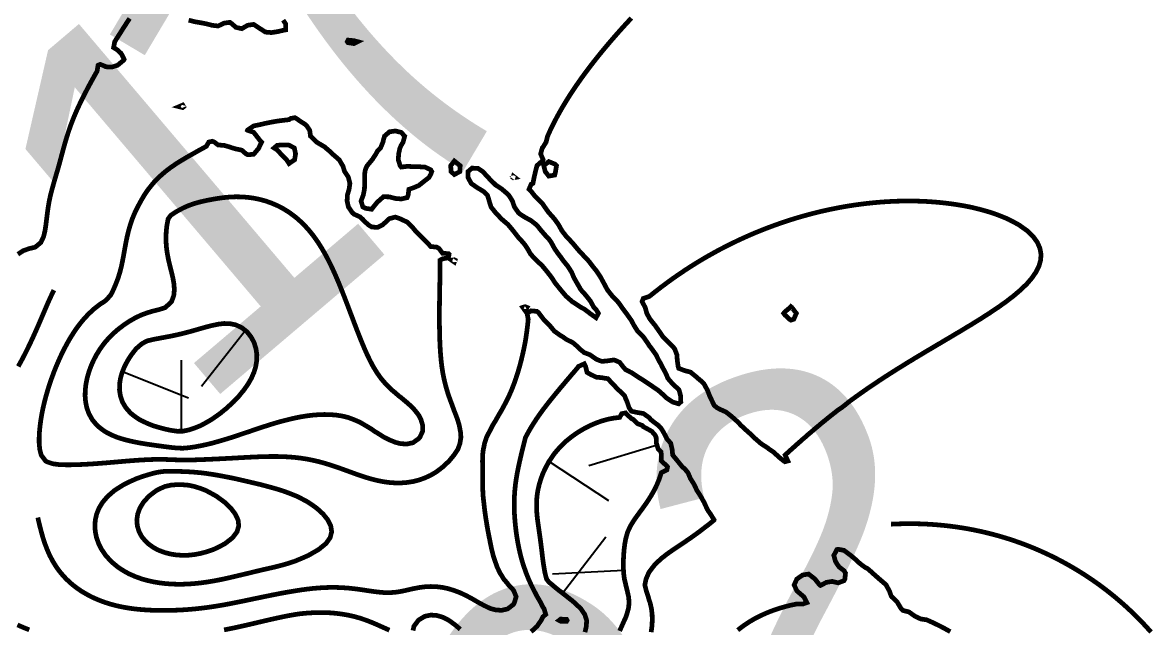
# Model space of a CAD drawing. Extents: x 570309 to 580772, y 150222 to 156182.
# Drawn here: x 576974 to 578890, y 152837 to 153860 of the extents above; entities that cross this region are included whole.
import ezdxf
from ezdxf.enums import TextEntityAlignment as Align

# ---------------------------------------------------------------- set-up
doc = ezdxf.new("R2010")
doc.units = 0
for name, color, linetype in [('Contour_Annotations', 2, 'CONTINUOUS'), ('Contour_Hachures', 3, 'CONTINUOUS'), ('Contour_Lines', 1, 'CONTINUOUS')]:
    doc.layers.add(name, color=color, linetype=linetype)
doc.styles.get("Standard").update_dxf_attribs({"font": 'txt', "width": 1.371482})

msp = doc.modelspace()

# ---------------------------------------------------------------- linework, layer by layer
at = {"layer": 'Contour_Hachures', "color": 7}
for p, q in [((577351.5, 153337.91), (577277.13, 153243.04)), ((577243.35, 153167.37), (577243.06, 153287.92)), ((577143.27, 153268.46), (577255.19, 153223.69)), ((578049.03, 153143.5), (577933.56, 153108.9)), ((577866.08, 153116.25), (577966.92, 153050.19)), ((577888.98, 152892.84), (577962.38, 152988.47)), ((577992.18, 152931.37), (577871.78, 152925.37))]:
    msp.add_line(p, q, dxfattribs=at)
at = {"layer": 'Contour_Lines', "color": 7, "const_width": 8, "flags": 128}
for points in [[(577155.32, 153866.77), (577149.21, 153857.31), (577145.31, 153851.31), (577142.78, 153847.3), (577136.42, 153837.3), (577135.31, 153835.57), (577130.07, 153827.29), (577128.14, 153817.29), (577135.31, 153812.88), (577141.01, 153807.29), (577145.31, 153799.02), (577146.08, 153797.28), (577145.31, 153795.92), (577135.31, 153787.72), (577134.6, 153787.28), (577125.3, 153784.3), (577115.3, 153784.76), (577109.75, 153787.28), (577105.3, 153788.85), (577101.89, 153787.28), (577100.13, 153777.27), (577095.29, 153768.73), (577094.49, 153767.27), (577088.98, 153757.26), (577085.29, 153750.46), (577083.61, 153747.26), (577078.42, 153737.25), (577075.28, 153731.06), (577073.42, 153727.25), (577068.66, 153717.24), (577065.28, 153709.8), (577064.16, 153707.24), (577059.96, 153697.24), (577056.09, 153687.23), (577055.28, 153685), (577052.53, 153677.23), (577049.27, 153667.22), (577046.29, 153657.22), (577045.27, 153653.62), (577043.48, 153647.21), (577040.77, 153637.21), (577038.09, 153627.2), (577035.36, 153617.2), (577035.27, 153616.88), (577032.47, 153607.19), (577029.52, 153597.19), (577026.62, 153587.19), (577025.26, 153582.21), (577023.81, 153577.18), (577021.24, 153567.18), (577019.09, 153557.17), (577017.35, 153547.17), (577015.96, 153537.16), (577015.26, 153531.33), (577014.75, 153527.16), (577013.5, 153517.15), (577011.98, 153507.15), (577009.62, 153497.15), (577005.26, 153487.81), (577004.99, 153487.14), (576995.25, 153479.07), (576987.07, 153477.14), (576985.25, 153476.72), (576975.24, 153473.23), (576966.01, 153467.13)], [(578005.47, 153867.31), (577996.23, 153857.31), (577995.66, 153856.68), (577987.18, 153847.3), (577985.65, 153845.59), (577978.31, 153837.3), (577975.65, 153834.23), (577969.65, 153827.29), (577965.64, 153822.58), (577961.18, 153817.29), (577955.64, 153810.58), (577952.93, 153807.29), (577945.64, 153798.19), (577944.91, 153797.28), (577937.09, 153787.28), (577935.63, 153785.35), (577929.51, 153777.27), (577925.63, 153771.98), (577922.16, 153767.27), (577915.62, 153758.01), (577915.09, 153757.26), (577908.23, 153747.26), (577905.62, 153743.28), (577901.64, 153737.25), (577895.62, 153727.66), (577895.35, 153727.25), (577889.29, 153717.24), (577885.61, 153710.8), (577883.55, 153707.24), (577878.08, 153697.24), (577875.61, 153692.39), (577872.92, 153687.23), (577868.06, 153677.23), (577865.6, 153671.75), (577863.51, 153667.22), (577861.02, 153657.22), (577855.6, 153648.39), (577854.55, 153647.21), (577851.75, 153637.21), (577855.6, 153628.25), (577855.97, 153627.2), (577855.6, 153626.25), (577845.6, 153617.41), (577845.53, 153617.2), (577842.97, 153607.19), (577840.67, 153597.19), (577838.68, 153587.19), (577835.59, 153585.78), (577832.1, 153577.18), (577835.59, 153573.96), (577840.84, 153567.18), (577845.6, 153562.13), (577850.66, 153557.17), (577855.6, 153551.91), (577858.73, 153547.17), (577865.6, 153537.59), (577866.08, 153537.16), (577874.99, 153527.16), (577875.61, 153526.38), (577882.21, 153517.15), (577885.61, 153510.94), (577887.71, 153507.15), (577895.37, 153497.15), (577895.62, 153496.87), (577905.01, 153487.14), (577905.62, 153486.45), (577913.33, 153477.14), (577915.62, 153474.42), (577922.45, 153467.13), (577925.63, 153463.62), (577931.86, 153457.13), (577935.63, 153452.58), (577939.66, 153447.12), (577945.64, 153439.73), (577947.52, 153437.12), (577954.09, 153427.11), (577955.64, 153424.06), (577959.4, 153417.11), (577964.76, 153407.1), (577965.64, 153405.81), (577972.55, 153397.1), (577975.65, 153393.9), (577982.08, 153387.1), (577985.65, 153382.7), (577989.35, 153377.09), (577995.66, 153368.68), (577996.91, 153367.09), (578004.01, 153357.08), (578005.66, 153354.71), (578009.66, 153347.08), (578015.66, 153337.48), (578015.97, 153337.07), (578025.67, 153327.25), (578025.85, 153327.07), (578032.84, 153317.06), (578035.67, 153312.57), (578039.97, 153307.06), (578045.68, 153299.05), (578047.14, 153297.05), (578052.09, 153287.05), (578055.68, 153281.06), (578057.41, 153277.05), (578062.99, 153267.04), (578065.68, 153261.11), (578067.14, 153257.04), (578075.69, 153247.19), (578075.96, 153247.03), (578085.69, 153237.99), (578086.41, 153237.03), (578088.95, 153227.02), (578089.27, 153217.02), (578085.69, 153213.7), (578075.69, 153216.66), (578075.19, 153217.02), (578065.68, 153223.18), (578061.64, 153227.02), (578055.68, 153232.5), (578050.49, 153237.03), (578045.68, 153240.18), (578035.69, 153247.03), (578035.67, 153247.04), (578025.67, 153253.76), (578020.25, 153257.04), (578015.66, 153260.02), (578005.66, 153266.63), (578004.75, 153267.04), (577995.66, 153271.63), (577991.02, 153277.05), (577985.65, 153283.99), (577978.97, 153287.05), (577975.65, 153288.05), (577968.55, 153287.05), (577965.64, 153286.59), (577955.64, 153285.65), (577951.49, 153287.05), (577945.64, 153289.56), (577935.63, 153296.65), (577934.9, 153297.05), (577925.63, 153300.5), (577917.54, 153307.06), (577915.62, 153309.47), (577906.75, 153317.06), (577905.62, 153317.79), (577895.62, 153322.67), (577889.53, 153327.07), (577885.61, 153329.33), (577875.61, 153336.47), (577874.79, 153337.07), (577866.56, 153347.08), (577865.6, 153347.94), (577856.59, 153357.08), (577855.6, 153358.43), (577849.04, 153367.09), (577845.6, 153370.4), (577835.59, 153371.28), (577828.8, 153367.09), (577830.69, 153357.08), (577829.69, 153347.08), (577828.48, 153337.07), (577827.04, 153327.07), (577825.59, 153318.4), (577825.37, 153317.06), (577823.37, 153307.06), (577821.17, 153297.05), (577818.76, 153287.05), (577816.13, 153277.05), (577815.58, 153275.27), (577813.17, 153267.04), (577809.95, 153257.04), (577806.43, 153247.03), (577805.58, 153244.94), (577802.49, 153237.03), (577798.12, 153227.02), (577795.58, 153221.77), (577793.21, 153217.02), (577787.85, 153207.01), (577785.57, 153202.78), (577782.05, 153197.01), (577776.33, 153187.01), (577775.57, 153185.48), (577770.28, 153177), (577765.56, 153167.53), (577765.19, 153167), (577760.05, 153156.99), (577756.79, 153146.99), (577755.56, 153140.36), (577754.65, 153136.98), (577753.5, 153126.98), (577753.27, 153116.97), (577753.38, 153106.97), (577753.54, 153096.96), (577753.61, 153086.96), (577753.62, 153076.96), (577753.77, 153066.95), (577754.33, 153056.95), (577755.38, 153046.94), (577755.56, 153045.73), (577756.52, 153036.94), (577757.85, 153026.93), (577759.34, 153016.93), (577760.98, 153006.92), (577762.76, 152996.92), (577764.72, 152986.91), (577765.56, 152983.01), (577766.71, 152976.91), (577768.83, 152966.91), (577771.36, 152956.9), (577774.54, 152946.9), (577775.57, 152944.24), (577778.17, 152936.89), (577782.99, 152926.89), (577785.57, 152922.93), (577789.21, 152916.88), (577795.58, 152909.44), (577797.42, 152906.88), (577805.58, 152898.13), (577806.3, 152896.87), (577810.27, 152886.87), (577807.27, 152876.87), (577805.58, 152873.72), (577796.63, 152866.86), (577795.58, 152866.15), (577785.57, 152863.84), (577775.57, 152864.5), (577767.17, 152866.86), (577765.56, 152867.39), (577755.56, 152872.21), (577746.89, 152876.87), (577745.56, 152877.63), (577735.55, 152883.51), (577729.25, 152886.87), (577725.55, 152888.84), (577715.54, 152893.57), (577706.75, 152896.87), (577705.54, 152897.34), (577695.53, 152900.48), (577685.53, 152902.63), (577675.53, 152903.86), (577665.52, 152904.2), (577655.52, 152903.69), (577645.51, 152902.4), (577635.51, 152900.45), (577625.51, 152898.14), (577619.7, 152896.87), (577615.5, 152895.97), (577605.5, 152894.41), (577595.49, 152893.74), (577585.49, 152893.98), (577575.49, 152894.9), (577565.48, 152896.2), (577560.88, 152896.87), (577555.48, 152897.69), (577545.47, 152899.2), (577535.47, 152900.5), (577525.47, 152901.54), (577515.46, 152902.25), (577505.46, 152902.63), (577495.45, 152902.67), (577485.45, 152902.37), (577475.45, 152901.76), (577465.44, 152900.87), (577455.44, 152899.72), (577445.43, 152898.35), (577436.02, 152896.87), (577435.43, 152896.79), (577425.43, 152895.13), (577415.42, 152893.34), (577405.42, 152891.45), (577395.41, 152889.47), (577385.41, 152887.42), (577382.79, 152886.87), (577375.41, 152885.35), (577365.4, 152883.26), (577355.4, 152881.16), (577345.39, 152879.07), (577335.39, 152877.03), (577334.56, 152876.87), (577325.39, 152875.08), (577315.38, 152873.22), (577305.38, 152871.5), (577295.37, 152869.92), (577285.37, 152868.5), (577275.37, 152867.26), (577271.6, 152866.86), (577265.36, 152866.2), (577255.36, 152865.33), (577245.35, 152864.64), (577235.35, 152864.14), (577225.34, 152863.81), (577215.34, 152863.66), (577205.34, 152863.69), (577195.33, 152863.93), (577185.33, 152864.39), (577175.32, 152865.09), (577165.32, 152866.07), (577159.17, 152866.86), (577155.32, 152867.38), (577145.31, 152869.06), (577135.31, 152871.14), (577125.3, 152873.67), (577115.3, 152876.7), (577114.81, 152876.87), (577105.3, 152880.32), (577095.29, 152884.55), (577090.39, 152886.87), (577085.29, 152889.51), (577075.28, 152895.29), (577072.76, 152896.87), (577065.28, 152902.11), (577059.04, 152906.88), (577055.28, 152910.14), (577047.99, 152916.88), (577045.27, 152919.79), (577038.93, 152926.89), (577035.27, 152931.69), (577031.43, 152936.89), (577025.26, 152946.81), (577025.21, 152946.9), (577019.93, 152956.9), (577015.54, 152966.91), (577015.26, 152967.65), (577011.73, 152976.91), (577008.47, 152986.91), (577005.63, 152996.92), (577005.26, 152998.46), (577003.05, 153006.92), (577000.69, 153016.93)], [(577415.42, 153863.86), (577419.75, 153857.31), (577419.78, 153847.3), (577415.42, 153846.51), (577405.42, 153844.18), (577395.41, 153842.73), (577385.41, 153843.58), (577379.65, 153847.3), (577375.41, 153850.08), (577365.4, 153856.57), (577355.4, 153855.16), (577345.39, 153849.3), (577335.39, 153851.62), (577329, 153857.31), (577325.39, 153860.08), (577315.38, 153858.71), (577312.59, 153857.31), (577305.38, 153853.91), (577295.37, 153854.97), (577286.41, 153857.31), (577285.37, 153857.56), (577275.37, 153859.47), (577265.36, 153861.2), (577255.36, 153863.83)], [(577525.47, 153825.62), (577524.16, 153827.29), (577525.47, 153830), (577535.47, 153828.97), (577541.79, 153827.29), (577535.47, 153824.09), (577525.47, 153825.62)], [(577245.35, 153715.68), (577239.12, 153717.24), (577245.35, 153719.87), (577246.97, 153717.24), (577245.35, 153715.68)], [(577565.48, 153086.2), (577562.93, 153086.96), (577555.48, 153089.12), (577545.47, 153092.4), (577535.47, 153095.95), (577532.74, 153096.96), (577525.47, 153099.6), (577515.46, 153103.25), (577505.46, 153106.8), (577504.95, 153106.97), (577495.45, 153110.12), (577485.45, 153113.16), (577475.45, 153115.85), (577470.71, 153116.97), (577465.44, 153118.18), (577455.44, 153120.12), (577445.43, 153121.68), (577435.43, 153122.86), (577425.43, 153123.7), (577415.42, 153124.23), (577405.42, 153124.48), (577395.41, 153124.51), (577385.41, 153124.34), (577375.41, 153124.02), (577365.4, 153123.6), (577355.4, 153123.1), (577345.39, 153122.56), (577335.39, 153122.01), (577325.39, 153121.46), (577315.38, 153120.93), (577305.38, 153120.42), (577295.37, 153119.95), (577285.37, 153119.5), (577275.37, 153119.09), (577265.36, 153118.76), (577255.36, 153118.55), (577245.35, 153118.53), (577235.35, 153118.77), (577225.34, 153119.15), (577215.34, 153119.5), (577205.34, 153119.61), (577195.33, 153119.46), (577185.33, 153119.09), (577175.32, 153118.56), (577165.32, 153117.89), (577155.32, 153117.12), (577153.39, 153116.97), (577145.31, 153116.28), (577135.31, 153115.41), (577125.3, 153114.54), (577115.3, 153113.69), (577105.3, 153112.9), (577095.29, 153112.17), (577085.29, 153111.54), (577075.28, 153111.01), (577065.28, 153110.61), (577055.28, 153110.38), (577045.27, 153110.41), (577035.27, 153110.86), (577025.26, 153112.13), (577015.26, 153115.46), (577012.89, 153116.97), (577005.45, 153126.98), (577005.26, 153127.55), (577002.98, 153136.98), (577002.1, 153146.99), (577002.07, 153156.99), (577002.61, 153167), (577003.61, 153177), (577005, 153187.01), (577005.26, 153188.39), (577006.69, 153197.01), (577008.71, 153207.01), (577011.04, 153217.02), (577013.67, 153227.02), (577015.26, 153232.36), (577016.56, 153237.03), (577019.71, 153247.03), (577023.15, 153257.04), (577025.26, 153262.65), (577026.86, 153267.04), (577030.83, 153277.05), (577035.11, 153287.05), (577035.27, 153287.39), (577039.69, 153297.05), (577044.64, 153307.06), (577045.27, 153308.26), (577049.99, 153317.06), (577055.28, 153326.16), (577055.82, 153327.07), (577062.26, 153337.07), (577065.28, 153341.45), (577069.43, 153347.08), (577075.28, 153354.47), (577077.55, 153357.08), (577085.29, 153365.48), (577086.97, 153367.09), (577095.29, 153374.75), (577098.32, 153377.09), (577105.3, 153382.57), (577112.66, 153387.1), (577115.3, 153389.42), (577122.59, 153397.1), (577125.3, 153401.72), (577127.79, 153407.1), (577132.09, 153417.11), (577135.31, 153425.6), (577135.87, 153427.11), (577138.98, 153437.12), (577141.5, 153447.12), (577143.6, 153457.13), (577145.31, 153466.31), (577145.46, 153467.13), (577147.23, 153477.14), (577149.08, 153487.14), (577151.16, 153497.15), (577153.59, 153507.15), (577155.32, 153513.1), (577156.45, 153517.15), (577159.86, 153527.16), (577164.01, 153537.16), (577165.32, 153539.82), (577168.86, 153547.17), (577174.31, 153557.17), (577175.32, 153559.03), (577180.15, 153567.18), (577185.33, 153575), (577186.94, 153577.18), (577194.94, 153587.19), (577195.33, 153587.65), (577204.48, 153597.19), (577205.34, 153598.05), (577215.34, 153606.84), (577215.82, 153607.19), (577225.34, 153614.52), (577229.41, 153617.2), (577235.35, 153621.3), (577245.01, 153627.2), (577245.35, 153627.43), (577255.36, 153633.32), (577262.38, 153637.21), (577265.36, 153638.96), (577275.37, 153644.56), (577280.26, 153647.21), (577285.37, 153650.11), (577289.4, 153657.22), (577295.37, 153658.57), (577298.83, 153657.22), (577305.38, 153652.27), (577315.38, 153651.64), (577325.39, 153648.69), (577329.48, 153647.21), (577335.39, 153645.59), (577345.39, 153643.5), (577352.59, 153637.21), (577355.4, 153635.77), (577365.4, 153636.51), (577366.07, 153637.21), (577374.46, 153647.21), (577375.41, 153650.04), (577379.04, 153657.22), (577375.41, 153660.99), (577370.61, 153667.22), (577365.4, 153673.85), (577355.4, 153677.08), (577355.13, 153677.23), (577355.4, 153677.84), (577365.4, 153684.53), (577375.41, 153686.61), (577378.15, 153687.23), (577385.41, 153688.96), (577395.41, 153690.98), (577405.42, 153692.68), (577415.42, 153694.05), (577425.43, 153695.18), (577428.42, 153697.24), (577435.43, 153698.55), (577437.7, 153697.24), (577445.43, 153691.84), (577452.84, 153687.23), (577455.44, 153684.77), (577460.47, 153677.23), (577461.81, 153667.22), (577465.44, 153663.77), (577472.08, 153657.22), (577475.45, 153655.12), (577485.45, 153649.26), (577487.77, 153647.21), (577495.45, 153640.7), (577498.82, 153637.21), (577505.46, 153631.56), (577510.42, 153627.2), (577515.46, 153618.68), (577516.49, 153617.2), (577519.67, 153607.19), (577525.47, 153598.51), (577526.04, 153597.19), (577528.56, 153587.19), (577527.15, 153577.18), (577525.47, 153571.47), (577524.27, 153567.18), (577523.84, 153557.17), (577525.47, 153549.98), (577526.1, 153547.17), (577533.05, 153537.16), (577535.47, 153535.11), (577545.47, 153530.56), (577549.37, 153527.16), (577555.48, 153520.98), (577559.58, 153517.15), (577565.48, 153513.37), (577575.49, 153512.62), (577584.41, 153517.15), (577585.49, 153518.26), (577595.05, 153527.16), (577595.49, 153527.51), (577605.5, 153530.1), (577614.03, 153527.16), (577615.5, 153526.34), (577625.51, 153521.75), (577630.32, 153517.15), (577635.51, 153511.7), (577639.29, 153507.15), (577645.51, 153500.78), (577649.37, 153497.15), (577655.52, 153490.55), (577659.29, 153487.14), (577665.52, 153480.19), (577675.53, 153479.24), (577679.34, 153477.14), (577685.53, 153468.83), (577695.53, 153468.14), (577696.57, 153467.13), (577695.53, 153461.16), (577685.53, 153459.41), (577681.48, 153457.13), (577681.45, 153447.12), (577681.32, 153437.12), (577681.16, 153427.11), (577680.96, 153417.11), (577680.77, 153407.1), (577680.58, 153397.1), (577680.43, 153387.1), (577680.31, 153377.09), (577680.25, 153367.09), (577680.25, 153357.08), (577680.33, 153347.08), (577680.48, 153337.07), (577680.73, 153327.07), (577681.08, 153317.06), (577681.58, 153307.06), (577682.26, 153297.05), (577683.16, 153287.05), (577684.33, 153277.05), (577685.53, 153269.24), (577685.85, 153267.04), (577687.8, 153257.04), (577690.15, 153247.03), (577692.92, 153237.03), (577695.53, 153228.75), (577696.1, 153227.02), (577699.75, 153217.02), (577703.48, 153207.01), (577705.54, 153201.17), (577707.3, 153197.01), (577711.01, 153187.01), (577713.93, 153177), (577715.54, 153168.21), (577715.89, 153167), (577716.68, 153156.99), (577715.54, 153150.13), (577715.14, 153146.99), (577711.7, 153136.98), (577705.54, 153127.8), (577705.05, 153126.98), (577696.79, 153116.97), (577695.53, 153115.78), (577686.23, 153106.97), (577685.53, 153106.4), (577675.53, 153098.81), (577672.63, 153096.96), (577665.52, 153092.75), (577655.52, 153088.14), (577652.2, 153086.96), (577645.51, 153084.59), (577635.51, 153082.06), (577625.51, 153080.48), (577615.5, 153079.72), (577605.5, 153079.71), (577595.49, 153080.39), (577585.49, 153081.72), (577575.49, 153083.68), (577565.48, 153086.2)], [(577555.48, 153544.9), (577550.63, 153547.17), (577547.43, 153557.17), (577551.15, 153567.18), (577553.21, 153577.18), (577553.59, 153587.19), (577553.42, 153597.19), (577553.99, 153607.19), (577555.48, 153612.39), (577557.86, 153617.2), (577565.48, 153626.4), (577566.3, 153627.2), (577572.76, 153637.21), (577575.49, 153642.36), (577580.47, 153647.21), (577584.62, 153657.22), (577585.49, 153661.35), (577587.21, 153667.22), (577595.49, 153674.57), (577605.5, 153676.03), (577615.5, 153673.61), (577621.37, 153667.22), (577618.8, 153657.22), (577615.5, 153651.72), (577613.37, 153647.21), (577611.19, 153637.21), (577610.57, 153627.2), (577613.69, 153617.2), (577615.5, 153614.86), (577625.51, 153616.07), (577635.51, 153615.64), (577645.51, 153615.39), (577655.52, 153614.92), (577665.52, 153610.29), (577667.3, 153607.19), (577665.52, 153602.42), (577662.53, 153597.19), (577655.52, 153591.7), (577649.73, 153587.19), (577645.51, 153583.69), (577635.51, 153579.51), (577628.53, 153577.18), (577627.26, 153567.18), (577625.51, 153563.01), (577615.5, 153560.81), (577605.5, 153561.69), (577595.49, 153564.37), (577585.49, 153564.62), (577577.03, 153557.17), (577575.49, 153555.98), (577568.32, 153547.17), (577565.48, 153543.38), (577555.48, 153544.9)], [(577425.43, 153620.84), (577421.35, 153627.2), (577415.42, 153633.3), (577411.49, 153637.21), (577405.42, 153643.88), (577400.14, 153647.21), (577405.42, 153651.75), (577415.42, 153652.47), (577425.43, 153651.96), (577434.4, 153647.21), (577435.43, 153642.37), (577436.52, 153637.21), (577435.43, 153630.41), (577434.82, 153627.2), (577425.43, 153620.84)], [(577705.54, 153602.26), (577699.97, 153607.19), (577699.38, 153617.2), (577705.54, 153625.11), (577715.46, 153617.2), (577714.87, 153607.19), (577705.54, 153602.26)], [(577865.6, 153599.56), (577859.6, 153607.19), (577857.01, 153617.2), (577865.6, 153624.12), (577875.61, 153620.02), (577878.61, 153617.2), (577877.02, 153607.19), (577875.61, 153601.32), (577865.6, 153599.56)], [(577935.63, 153366.64), (577935.2, 153367.09), (577925.63, 153374.28), (577920.28, 153377.09), (577915.62, 153380.16), (577905.62, 153386.7), (577905.02, 153387.1), (577895.62, 153395.44), (577893.98, 153397.1), (577885.61, 153407.01), (577885.54, 153407.1), (577877.48, 153417.11), (577875.61, 153419.47), (577870.87, 153427.11), (577865.6, 153433.91), (577863.16, 153437.12), (577855.6, 153446.27), (577854.93, 153447.12), (577845.6, 153456.1), (577844.48, 153457.13), (577835.59, 153466.37), (577834.91, 153467.13), (577829.2, 153477.14), (577825.59, 153482.52), (577821.98, 153487.14), (577815.58, 153493.84), (577812.85, 153497.15), (577805.58, 153506.53), (577805.16, 153507.15), (577796.75, 153517.15), (577795.58, 153518.27), (577785.57, 153526.82), (577785.28, 153527.16), (577775.75, 153537.16), (577775.57, 153537.34), (577767.77, 153547.17), (577765.56, 153554.02), (577764.74, 153557.17), (577761.68, 153567.18), (577755.56, 153573.15), (577749.1, 153577.18), (577745.56, 153579.11), (577735.55, 153586.07), (577734.13, 153587.19), (577728.7, 153597.19), (577728.62, 153607.19), (577735.55, 153613.06), (577745.56, 153612.67), (577753.67, 153607.19), (577755.56, 153605.16), (577763.11, 153597.19), (577765.56, 153594.35), (577772.86, 153587.19), (577775.57, 153584.47), (577785.57, 153577.88), (577786.49, 153577.18), (577795.58, 153569.36), (577797.87, 153567.18), (577804.06, 153557.17), (577805.58, 153552.33), (577807.39, 153547.17), (577814.41, 153537.16), (577815.58, 153536.1), (577825.59, 153529.51), (577830.07, 153527.16), (577835.59, 153524.14), (577844.38, 153517.15), (577845.6, 153516.15), (577852.74, 153507.15), (577855.6, 153503.92), (577861.48, 153497.15), (577865.6, 153493.15), (577869.75, 153487.14), (577875.19, 153477.14), (577875.61, 153476.36), (577882.08, 153467.13), (577885.61, 153462.65), (577889.47, 153457.13), (577895.62, 153449.5), (577897.64, 153447.12), (577904.02, 153437.12), (577905.62, 153433.58), (577908.3, 153427.11), (577914.07, 153417.11), (577915.62, 153414.56), (577919.8, 153407.1), (577925.63, 153400.67), (577928.74, 153397.1), (577935.63, 153388.45), (577936.5, 153387.1), (577941.98, 153377.09), (577945.64, 153373.58), (577949.61, 153367.09), (577945.64, 153359.63), (577935.63, 153366.64)], [(577805.58, 153596.71), (577804.91, 153597.19), (577805.58, 153599.31), (577808.3, 153597.19), (577805.58, 153596.71)], [(577175.32, 153146.89), (577174.72, 153146.99), (577165.32, 153148.78), (577155.32, 153150.95), (577145.31, 153153.51), (577135.31, 153156.6), (577134.17, 153156.99), (577125.3, 153160.69), (577115.3, 153165.8), (577113.24, 153167), (577105.3, 153172.83), (577100.41, 153177), (577095.29, 153182.82), (577091.98, 153187.01), (577086.39, 153197.01), (577085.29, 153199.95), (577082.79, 153207.01), (577080.73, 153217.02), (577079.91, 153227.02), (577080.15, 153237.03), (577081.3, 153247.03), (577083.29, 153257.04), (577085.29, 153264.15), (577086.09, 153267.04), (577089.65, 153277.05), (577094.03, 153287.05), (577095.29, 153289.48), (577099.28, 153297.05), (577105.3, 153306.71), (577105.52, 153307.06), (577112.91, 153317.06), (577115.3, 153319.88), (577121.74, 153327.07), (577125.3, 153330.58), (577132.36, 153337.07), (577135.31, 153339.54), (577145.13, 153347.08), (577145.31, 153347.21), (577155.32, 153353.89), (577160.95, 153357.08), (577165.32, 153359.62), (577175.32, 153364.34), (577182.91, 153367.09), (577185.33, 153368.03), (577195.33, 153371), (577205.34, 153373.46), (577215.34, 153376.68), (577216, 153377.09), (577225.34, 153385.76), (577226.47, 153387.1), (577230.13, 153397.1), (577231.1, 153407.1), (577230.4, 153417.11), (577228.62, 153427.11), (577226.25, 153437.12), (577225.34, 153440.64), (577223.69, 153447.12), (577221.31, 153457.13), (577219.34, 153467.13), (577217.91, 153477.14), (577217.1, 153487.14), (577216.94, 153497.15), (577217.45, 153507.15), (577218.66, 153517.15), (577220.64, 153527.16), (577225.34, 153533.39), (577231.02, 153537.16), (577235.35, 153539.83), (577245.35, 153545.21), (577249.54, 153547.17), (577255.36, 153549.67), (577265.36, 153553.21), (577275.37, 153555.99), (577280.67, 153557.17), (577285.37, 153558.21), (577295.37, 153560.15), (577305.38, 153561.85), (577315.38, 153563.2), (577325.39, 153564.11), (577335.39, 153564.5), (577345.39, 153564.33), (577355.4, 153563.57), (577365.4, 153562.2), (577375.41, 153560.18), (577385.41, 153557.47), (577386.34, 153557.17), (577395.41, 153553.97), (577405.42, 153549.68), (577410.48, 153547.17), (577415.42, 153544.48), (577425.43, 153538.28), (577427.06, 153537.16), (577435.43, 153530.89), (577439.96, 153527.16), (577445.43, 153522.2), (577450.63, 153517.15), (577455.44, 153511.99), (577459.72, 153507.15), (577465.44, 153500.01), (577467.65, 153497.15), (577474.68, 153487.14), (577475.45, 153485.96), (577481, 153477.14), (577485.45, 153469.45), (577486.76, 153467.13), (577492.07, 153457.13), (577495.45, 153450.31), (577497.01, 153447.12), (577501.65, 153437.12), (577505.46, 153428.5), (577506.06, 153427.11), (577510.28, 153417.11), (577514.35, 153407.1), (577515.46, 153404.31), (577518.31, 153397.1), (577522.18, 153387.1), (577525.47, 153378.5), (577526, 153377.09), (577529.78, 153367.09), (577533.57, 153357.08), (577535.47, 153352.06), (577537.36, 153347.08), (577541.19, 153337.07), (577545.14, 153327.07), (577545.47, 153326.23), (577549.15, 153317.06), (577553.37, 153307.06), (577555.48, 153302.31), (577557.83, 153297.05), (577562.63, 153287.05), (577565.48, 153281.66), (577567.96, 153277.05), (577574.05, 153267.04), (577575.49, 153264.96), (577581.08, 153257.04), (577585.49, 153251.84), (577589.6, 153247.03), (577595.49, 153241.32), (577599.82, 153237.03), (577605.5, 153232.35), (577611.52, 153227.02), (577615.5, 153224.1), (577623.81, 153217.02), (577625.51, 153215.81), (577634.97, 153207.01), (577635.51, 153206.58), (577643.27, 153197.01), (577645.51, 153193.92), (577649, 153187.01), (577651.9, 153177), (577651.72, 153167), (577647.11, 153156.99), (577645.51, 153155.08), (577635.51, 153147.83), (577631.47, 153146.99), (577625.51, 153145.67), (577615.5, 153146.1), (577611.31, 153146.99), (577605.5, 153148.55), (577595.49, 153152.66), (577586.61, 153156.99), (577585.49, 153157.74), (577575.49, 153164.1), (577570.53, 153167), (577565.48, 153170.69), (577555.48, 153176.73), (577554.95, 153177), (577545.47, 153182.6), (577535.47, 153186.9), (577535.16, 153187.01), (577525.47, 153190.6), (577515.46, 153193.07), (577505.46, 153194.61), (577495.45, 153195.42), (577485.45, 153195.63), (577475.45, 153195.31), (577465.44, 153194.52), (577455.44, 153193.3), (577445.43, 153191.68), (577435.43, 153189.69), (577425.43, 153187.34), (577424.21, 153187.01), (577415.42, 153184.86), (577405.42, 153182.12), (577395.41, 153179.1), (577389.08, 153177), (577385.41, 153175.93), (577375.41, 153172.72), (577365.4, 153169.34), (577358.87, 153167), (577355.4, 153165.9), (577345.39, 153162.58), (577335.39, 153159.2), (577329, 153156.99), (577325.39, 153155.91), (577315.38, 153152.88), (577305.38, 153149.94), (577295.37, 153147.11), (577294.93, 153146.99), (577285.37, 153144.73), (577275.37, 153142.6), (577265.36, 153140.76), (577255.36, 153139.34), (577245.35, 153138.48), (577235.35, 153138.85), (577225.34, 153139.86), (577215.34, 153141.12), (577205.34, 153142.48), (577195.33, 153143.87), (577185.33, 153145.32), (577175.32, 153146.89)], [(578265.77, 153115.6), (578263.64, 153116.97), (578255.76, 153123.24), (578251.79, 153126.98), (578245.76, 153132.4), (578238.82, 153136.98), (578235.75, 153139.51), (578225.75, 153145.85), (578224.39, 153146.99), (578215.75, 153154.49), (578213.01, 153156.99), (578205.74, 153164), (578202.25, 153167), (578195.74, 153173.05), (578191.42, 153177), (578185.73, 153183.05), (578181.36, 153187.01), (578175.73, 153192.06), (578169.44, 153197.01), (578165.73, 153199.88), (578155.72, 153204.4), (578150.75, 153207.01), (578145.72, 153211.1), (578142.96, 153217.02), (578138.22, 153227.02), (578135.71, 153233.37), (578134.29, 153237.03), (578128.84, 153247.03), (578125.71, 153250.72), (578118.09, 153257.04), (578115.7, 153259.27), (578106.09, 153267.04), (578105.7, 153267.45), (578095.7, 153270.03), (578085.69, 153273.91), (578084.77, 153277.05), (578083.32, 153287.05), (578082.56, 153297.05), (578078.82, 153307.06), (578075.69, 153310.59), (578069.5, 153317.06), (578065.68, 153320.53), (578059.07, 153327.07), (578055.68, 153332.22), (578052.33, 153337.07), (578045.68, 153346.55), (578045.21, 153347.08), (578037.17, 153357.08), (578035.67, 153359.6), (578031.64, 153367.09), (578028.9, 153377.09), (578025.67, 153383.15), (578023.62, 153387.1), (578025.67, 153392.3), (578035.67, 153395.6), (578037.79, 153397.1), (578045.68, 153403.51), (578050.44, 153407.1), (578055.68, 153411.26), (578063.6, 153417.11), (578065.68, 153418.73), (578075.69, 153425.95), (578077.41, 153427.11), (578085.69, 153432.96), (578091.98, 153437.12), (578095.7, 153439.69), (578105.7, 153446.17), (578107.27, 153447.12), (578115.7, 153452.46), (578123.52, 153457.13), (578125.71, 153458.49), (578135.71, 153464.32), (578140.83, 153467.13), (578145.72, 153469.92), (578155.72, 153475.32), (578159.28, 153477.14), (578165.73, 153480.53), (578175.73, 153485.53), (578179.15, 153487.14), (578185.73, 153490.34), (578195.74, 153494.96), (578200.73, 153497.15), (578205.74, 153499.4), (578215.75, 153503.66), (578224.32, 153507.15), (578225.75, 153507.75), (578235.75, 153511.65), (578245.76, 153515.4), (578250.72, 153517.15), (578255.76, 153518.97), (578265.77, 153522.38), (578275.77, 153525.63), (578280.76, 153527.16), (578285.77, 153528.72), (578295.78, 153531.62), (578305.78, 153534.39), (578315.79, 153537.02), (578316.38, 153537.16), (578325.79, 153539.45), (578335.79, 153541.72), (578345.8, 153543.86), (578355.8, 153545.85), (578363.02, 153547.17), (578365.81, 153547.68), (578375.81, 153549.33), (578385.81, 153550.83), (578395.82, 153552.18), (578405.82, 153553.38), (578415.83, 153554.43), (578425.83, 153555.33), (578435.83, 153556.06), (578445.84, 153556.64), (578455.84, 153557.05), (578460.73, 153557.17), (578465.85, 153557.3), (578475.85, 153557.37), (578485.85, 153557.26), (578489.43, 153557.17), (578495.86, 153557), (578505.86, 153556.55), (578515.87, 153555.9), (578525.87, 153555.07), (578535.87, 153554.04), (578545.88, 153552.82), (578555.88, 153551.39), (578565.89, 153549.75), (578575.89, 153547.89), (578579.48, 153547.17), (578585.89, 153545.72), (578595.9, 153543.25), (578605.9, 153540.5), (578615.91, 153537.5), (578616.98, 153537.16), (578625.91, 153533.94), (578635.92, 153530.01), (578642.7, 153527.16), (578645.92, 153525.57), (578655.92, 153520.35), (578661.7, 153517.15), (578665.93, 153514.29), (578675.88, 153507.15), (578675.93, 153507.1), (578685.94, 153497.53), (578686.32, 153497.15), (578693.45, 153487.14), (578695.94, 153481.47), (578697.81, 153477.14), (578699.62, 153467.13), (578699.01, 153457.13), (578696.13, 153447.12), (578695.94, 153446.74), (578691.24, 153437.12), (578685.94, 153429.49), (578684.37, 153427.11), (578675.93, 153417.31), (578675.76, 153417.11), (578665.93, 153407.54), (578665.51, 153407.1), (578655.92, 153398.98), (578653.83, 153397.1), (578645.92, 153391.1), (578640.91, 153387.1), (578635.92, 153383.66), (578626.84, 153377.09), (578625.91, 153376.5), (578615.91, 153369.87), (578611.92, 153367.09), (578605.9, 153363.37), (578596.22, 153357.08), (578595.9, 153356.89), (578585.89, 153350.81), (578580.08, 153347.08), (578575.89, 153344.67), (578565.89, 153338.6), (578563.5, 153337.07), (578555.88, 153332.7), (578546.67, 153327.07), (578545.88, 153326.63), (578535.87, 153320.82), (578529.78, 153317.06), (578525.87, 153314.87), (578515.87, 153308.94), (578512.88, 153307.06), (578505.86, 153303.04), (578496.05, 153297.05), (578495.86, 153296.95), (578485.85, 153291.04), (578479.52, 153287.05), (578475.85, 153284.92), (578465.85, 153278.76), (578463.23, 153277.05), (578455.84, 153272.58), (578447.27, 153267.04), (578445.84, 153266.19), (578435.83, 153259.81), (578431.75, 153257.04), (578425.83, 153253.29), (578416.61, 153247.03), (578415.83, 153246.54), (578405.82, 153239.8), (578401.99, 153237.03), (578395.82, 153232.86), (578387.78, 153227.02), (578385.81, 153225.69), (578375.81, 153218.4), (578374.04, 153217.02), (578365.81, 153210.35), (578361.45, 153207.01), (578355.8, 153203.34), (578347.86, 153197.01), (578345.8, 153195.47), (578335.79, 153187.41), (578335.33, 153187.01), (578325.79, 153179.26), (578323.21, 153177), (578315.79, 153170.91), (578311.35, 153167), (578305.78, 153162.38), (578299.74, 153156.99), (578295.78, 153153.67), (578288.34, 153146.99), (578285.77, 153144.82), (578277.11, 153136.98), (578275.77, 153135.85), (578266.01, 153126.98), (578270.68, 153116.97), (578265.77, 153115.6)], [(577705.54, 153453.89), (577700.87, 153457.13), (577705.54, 153457.76), (577706.69, 153457.13), (577705.54, 153453.89)], [(577025.26, 153402.8), (577022.55, 153397.1), (577017.99, 153387.1), (577015.26, 153381.02), (577013.62, 153377.09), (577009.35, 153367.09), (577005.26, 153357.57), (577005.06, 153357.08), (577000.76, 153347.08), (576996.36, 153337.07), (576995.25, 153334.65), (576991.85, 153327.07), (576987.19, 153317.06), (576985.25, 153313.02), (576982.36, 153307.06), (576977.34, 153297.05), (576975.24, 153292.98), (576972.08, 153287.05), (576966.59, 153277.05)], [(577027.08, 153406.34), (577025.26, 153402.8)], [(577825.59, 153371.4), (577821.6, 153377.09), (577825.59, 153378.36), (577828.7, 153377.09), (577825.59, 153371.4)], [(578275.77, 153355.54), (578273.39, 153357.08), (578265.77, 153364.22), (578263.61, 153367.09), (578265.77, 153369.77), (578274.72, 153377.09), (578275.77, 153378.36), (578277.35, 153377.09), (578285.04, 153367.09), (578280.7, 153357.08), (578275.77, 153355.54)], [(577195.33, 153176.61), (577194.19, 153177), (577185.33, 153180.63), (577175.32, 153185.3), (577172.12, 153187.01), (577165.32, 153191.5), (577158.13, 153197.01), (577155.32, 153199.84), (577149.04, 153207.01), (577145.31, 153213.14), (577143.17, 153217.02), (577139.73, 153227.02), (577138.2, 153237.03), (577138.3, 153247.03), (577139.85, 153257.04), (577142.7, 153267.04), (577145.31, 153273.58), (577146.77, 153277.05), (577152.05, 153287.05), (577155.32, 153292.22), (577158.49, 153297.05), (577165.32, 153305.83), (577166.3, 153307.06), (577175.32, 153314.93), (577178.75, 153317.06), (577185.33, 153320.39), (577195.33, 153322.8), (577205.34, 153324.71), (577215.34, 153326.57), (577217.99, 153327.07), (577225.34, 153328.46), (577235.35, 153330.55), (577245.35, 153332.92), (577255.36, 153335.53), (577261.2, 153337.07), (577265.36, 153338.3), (577275.37, 153341.17), (577285.37, 153343.99), (577295.37, 153346.54), (577298.31, 153347.08), (577305.38, 153348.63), (577315.38, 153349.81), (577325.39, 153349.58), (577335.39, 153347.41), (577336.2, 153347.08), (577345.39, 153342.7), (577352.57, 153337.07), (577355.4, 153334.32), (577361.01, 153327.07), (577365.4, 153319.12), (577366.35, 153317.06), (577369.45, 153307.06), (577370.86, 153297.05), (577370.7, 153287.05), (577369.08, 153277.05), (577366.02, 153267.04), (577365.4, 153265.73), (577361.63, 153257.04), (577355.87, 153247.03), (577355.4, 153246.4), (577348.92, 153237.03), (577345.39, 153232.92), (577340.7, 153227.02), (577335.39, 153221.56), (577331.26, 153217.02), (577325.39, 153211.69), (577320.52, 153207.01), (577315.38, 153202.92), (577308.26, 153197.01), (577305.38, 153195.02), (577295.37, 153188.02), (577293.92, 153187.01), (577285.37, 153182.12), (577276.04, 153177), (577275.37, 153176.7), (577265.36, 153172.67), (577255.36, 153169.4), (577245.35, 153167.37), (577235.35, 153167.35), (577225.34, 153168.76), (577215.34, 153170.94), (577205.34, 153173.58), (577195.33, 153176.61)], [(578039.01, 152826.84), (578040.35, 152836.85), (578040.94, 152846.85), (578040.69, 152856.86), (578039.49, 152866.86), (578037.18, 152876.87), (578035.67, 152881.08), (578034.04, 152886.87), (578030.75, 152896.87), (578028.3, 152906.88), (578030.38, 152916.88), (578034.67, 152926.89), (578035.67, 152928.76), (578041.85, 152936.89), (578045.68, 152941.74), (578051.19, 152946.9), (578055.68, 152951.22), (578063.02, 152956.9), (578065.68, 152959.06), (578075.69, 152966.07), (578077, 152966.91), (578085.69, 152972.81), (578091.99, 152976.91), (578095.7, 152979.5), (578105.7, 152986.32), (578106.58, 152986.91), (578115.7, 152993.51), (578120.43, 152996.92), (578125.71, 153001.02), (578133.39, 153006.92), (578135.71, 153008.52), (578145.72, 153016.85), (578145.73, 153016.93), (578145.72, 153016.95), (578139.61, 153026.93), (578135.71, 153032.35), (578133.18, 153036.94), (578128.7, 153046.94), (578125.71, 153052.06), (578123.09, 153056.95), (578116.62, 153066.95), (578115.7, 153068.8), (578111.94, 153076.96), (578105.71, 153086.96), (578105.7, 153086.98), (578101.43, 153096.96), (578095.7, 153103.78), (578091.8, 153106.97), (578085.69, 153114.53), (578083.77, 153116.97), (578075.69, 153126.75), (578075.51, 153126.98), (578074.5, 153136.98), (578072.17, 153146.99), (578065.68, 153154.35), (578064.55, 153156.99), (578059.14, 153167), (578055.68, 153172.49), (578051.5, 153177), (578045.68, 153181.24), (578038.39, 153187.01), (578035.67, 153190.4), (578026.28, 153197.01), (578025.67, 153197.36), (578015.66, 153198.98), (578005.66, 153201.2), (578001.67, 153207.01), (577998.31, 153217.02), (577995.66, 153222.97), (577994.2, 153227.02), (577985.65, 153235.56), (577983.94, 153237.03), (577975.65, 153245.57), (577974.33, 153247.03), (577965.64, 153256.3), (577960.76, 153257.04), (577955.64, 153257.97), (577945.64, 153258.97), (577935.63, 153263.95), (577930.35, 153267.04), (577927.93, 153277.05), (577925.63, 153281.51), (577915.92, 153277.05), (577915.62, 153276.4), (577907.74, 153267.04), (577905.62, 153264.7), (577899.21, 153257.04), (577895.62, 153252.97), (577890.76, 153247.03), (577885.61, 153241.07), (577882.38, 153237.03), (577875.61, 153228.95), (577874.11, 153227.02), (577866.03, 153217.02), (577865.6, 153216.5), (577858.31, 153207.01), (577855.6, 153203.51), (577850.93, 153197.01), (577845.6, 153189.47), (577843.97, 153187.01), (577837.53, 153177), (577835.59, 153173.82), (577831.63, 153167), (577826.2, 153156.99), (577825.59, 153155), (577823.59, 153146.99), (577821.1, 153136.98), (577818.68, 153126.98), (577816.37, 153116.97), (577815.58, 153113.39), (577814.19, 153106.97), (577812.19, 153096.96), (577810.46, 153086.96), (577809.06, 153076.96), (577808.02, 153066.95), (577807.34, 153056.95), (577807.02, 153046.94), (577807.07, 153036.94), (577807.44, 153026.93), (577808.12, 153016.93), (577809.07, 153006.92), (577810.27, 152996.92), (577811.71, 152986.91), (577813.42, 152976.91), (577815.45, 152966.91), (577815.58, 152966.38), (577817.77, 152956.9), (577820.48, 152946.9), (577823.67, 152936.89), (577825.59, 152931.81), (577827.27, 152926.89), (577831.25, 152916.88), (577835.59, 152907.36), (577835.81, 152906.88), (577840.79, 152896.87), (577845.6, 152887.64), (577846.09, 152886.87), (577851.91, 152876.87), (577855.6, 152869.2), (577857.44, 152866.86), (577860.42, 152856.86), (577855.6, 152852.89), (577852.61, 152846.85), (577845.76, 152836.85), (577845.6, 152836.68), (577835.59, 152827.56)], [(577926.9, 152826.84), (577929.22, 152836.85), (577929.69, 152846.85), (577926.55, 152856.86), (577925.63, 152858.07), (577919.69, 152866.86), (577915.62, 152870.63), (577908.96, 152876.87), (577905.62, 152879.8), (577896.59, 152886.87), (577895.62, 152887.75), (577885.61, 152895.43), (577883.66, 152896.87), (577875.61, 152903.44), (577871.62, 152906.88), (577865.6, 152911.78), (577861.81, 152916.88), (577859.16, 152926.89), (577857.37, 152936.89), (577855.87, 152946.9), (577855.6, 152948.91), (577854.61, 152956.9), (577853.39, 152966.91), (577852.15, 152976.91), (577850.83, 152986.91), (577849.41, 152996.92), (577847.93, 153006.92), (577846.54, 153016.93), (577845.6, 153025.37), (577845.44, 153026.93), (577844.85, 153036.94), (577844.85, 153046.94), (577845.53, 153056.95), (577845.6, 153057.41), (577847.05, 153066.95), (577849.34, 153076.96), (577852.36, 153086.96), (577855.6, 153095.75), (577856.13, 153096.96), (577860.99, 153106.97), (577865.6, 153115.52), (577866.56, 153116.97), (577873.4, 153126.98), (577875.61, 153130.08), (577881.58, 153136.98), (577885.61, 153141.59), (577891.33, 153146.99), (577895.62, 153151.06), (577903.07, 153156.99), (577905.62, 153159.06), (577915.62, 153165.92), (577917.49, 153167), (577925.63, 153171.83), (577935.63, 153176.95), (577935.76, 153177), (577945.64, 153181.23), (577955.64, 153184.78), (577963.71, 153187.01), (577965.64, 153187.56), (577975.65, 153189.5), (577985.65, 153190.7), (577989.13, 153197.01), (577995.66, 153198.3), (577996.56, 153197.01), (578005.66, 153188.66), (578009.16, 153187.01), (578015.66, 153180.22), (578024.14, 153177), (578025.67, 153175.04), (578035.67, 153169.61), (578040.23, 153167), (578045.68, 153160.69), (578047.46, 153156.99), (578047.99, 153146.99), (578050.99, 153136.98), (578055.68, 153132.2), (578056.43, 153126.98), (578056.45, 153116.97), (578065.68, 153108.23), (578066.71, 153106.97), (578065.68, 153101.73), (578056.15, 153096.96), (578055.68, 153095.57), (578052.95, 153086.96), (578048.91, 153076.96), (578045.68, 153070.35), (578044.02, 153066.95), (578038.29, 153056.95), (578035.67, 153052.9), (578031.8, 153046.94), (578025.67, 153038.23), (578024.75, 153036.94), (578017.37, 153026.93), (578015.66, 153024.57), (578010.17, 153016.93), (578005.66, 153009.61), (578004.01, 153006.92), (577999.33, 152996.92), (577996.39, 152986.91), (577995.66, 152983.34), (577994.47, 152976.91), (577993.2, 152966.91), (577992.38, 152956.9), (577991.93, 152946.9), (577991.91, 152936.89), (577992.4, 152926.89), (577993.67, 152916.88), (577995.66, 152908.85), (577996.04, 152906.88), (577998.52, 152896.87), (578000.75, 152886.87), (578001.7, 152876.87), (578000.55, 152866.86), (577997.71, 152856.86), (577995.66, 152851.22), (577993.61, 152846.85), (577989.12, 152836.85), (577985.65, 152828.86)], [(577185.33, 152914.43), (577176.62, 152916.88), (577175.32, 152917.28), (577165.32, 152920.89), (577155.32, 152925.25), (577152.04, 152926.89), (577145.31, 152930.66), (577135.73, 152936.89), (577135.31, 152937.21), (577125.3, 152945.54), (577123.83, 152946.9), (577115.3, 152956.3), (577114.79, 152956.9), (577107.92, 152966.91), (577105.3, 152971.98), (577102.82, 152976.91), (577099.27, 152986.91), (577097.16, 152996.92), (577096.45, 153006.92), (577097.16, 153016.93), (577099.42, 153026.93), (577103.47, 153036.94), (577105.3, 153039.94), (577109.54, 153046.94), (577115.3, 153053.66), (577118.15, 153056.95), (577125.3, 153063.14), (577129.82, 153066.95), (577135.31, 153070.55), (577145.31, 153076.78), (577145.6, 153076.96), (577155.32, 153081.75), (577165.32, 153086.25), (577166.93, 153086.96), (577175.32, 153089.96), (577185.33, 153093.19), (577195.33, 153096.02), (577199.28, 153096.96), (577205.34, 153098.16), (577215.34, 153099.44), (577225.34, 153099.53), (577235.35, 153099.33), (577245.35, 153098.99), (577255.36, 153098.54), (577265.36, 153097.88), (577275.35, 153096.96), (577275.37, 153096.96), (577285.37, 153095.72), (577295.37, 153094.24), (577305.38, 153092.56), (577315.38, 153090.71), (577325.39, 153088.74), (577334.12, 153086.96), (577335.39, 153086.66), (577345.39, 153084.36), (577355.4, 153082.04), (577365.4, 153079.7), (577375.41, 153077.34), (577377.04, 153076.96), (577385.41, 153074.73), (577395.41, 153072.01), (577405.42, 153069.16), (577412.76, 153066.95), (577415.42, 153066.03), (577425.43, 153062.4), (577435.43, 153058.43), (577438.91, 153056.95), (577445.43, 153053.71), (577455.44, 153048.35), (577457.94, 153046.94), (577465.44, 153041.81), (577472.31, 153036.94), (577475.45, 153034.08), (577483.26, 153026.93), (577485.45, 153024.12), (577491.27, 153016.93), (577495.45, 153008.24), (577496.15, 153006.92), (577497.69, 152996.92), (577495.45, 152988.4), (577495.08, 152986.91), (577487.95, 152976.91), (577485.45, 152974.9), (577475.63, 152966.91), (577475.45, 152966.8), (577465.44, 152961), (577458.28, 152956.9), (577455.44, 152955.66), (577445.43, 152951.27), (577435.43, 152947.15), (577434.78, 152946.9), (577425.43, 152943.83), (577415.42, 152940.89), (577405.42, 152938.26), (577399.87, 152936.89), (577395.41, 152935.87), (577385.41, 152933.62), (577375.41, 152931.31), (577365.4, 152928.9), (577357.29, 152926.89), (577355.4, 152926.45), (577345.39, 152924.08), (577335.39, 152921.7), (577325.39, 152919.35), (577315.38, 152917.09), (577314.42, 152916.88), (577305.38, 152915.06), (577295.37, 152913.22), (577285.37, 152911.61), (577275.37, 152910.26), (577265.36, 152909.21), (577255.36, 152908.48), (577245.35, 152908.09), (577235.35, 152908.07), (577225.34, 152908.44), (577215.34, 152909.23), (577205.34, 152910.46), (577195.33, 152912.18), (577185.33, 152914.43)], [(577205.34, 152965.24), (577201.83, 152966.91), (577195.33, 152970.54), (577186.45, 152976.91), (577185.33, 152977.93), (577177.16, 152986.91), (577175.32, 152989.82), (577171.41, 152996.92), (577168.33, 153006.92), (577167.55, 153016.93), (577168.96, 153026.93), (577172.6, 153036.94), (577175.32, 153041.38), (577178.71, 153046.94), (577185.33, 153054.29), (577187.75, 153056.95), (577195.33, 153062.88), (577200.96, 153066.95), (577205.34, 153069.35), (577215.34, 153073.75), (577225.34, 153075.95), (577235.35, 153076.78), (577245.35, 153076.61), (577255.36, 153075.8), (577265.36, 153073.61), (577275.37, 153070.43), (577284.47, 153066.95), (577285.37, 153066.48), (577295.37, 153061.1), (577302.84, 153056.95), (577305.38, 153055.01), (577315.38, 153047.66), (577316.4, 153046.94), (577325.39, 153038.22), (577326.83, 153036.94), (577334.41, 153026.93), (577335.39, 153024.61), (577339.09, 153016.93), (577340.26, 153006.92), (577337.3, 152996.92), (577335.39, 152994.34), (577329.77, 152986.91), (577325.39, 152983.35), (577317, 152976.91), (577315.38, 152975.99), (577305.38, 152970.65), (577297.27, 152966.91), (577295.37, 152966.18), (577285.37, 152962.85), (577275.37, 152960.23), (577265.36, 152958.36), (577255.36, 152957.28), (577245.35, 152957.01), (577235.35, 152957.59), (577225.34, 152959.09), (577215.34, 152961.6), (577205.34, 152965.24)], [(577000.69, 153016.93), (576999.78, 153021.08)], [(578445.44, 153009.76), (578445.84, 153009.79)], [(578445.84, 153009.79), (578455.84, 153010.25), (578465.85, 153010.53), (578475.85, 153010.64), (578485.85, 153010.57), (578495.86, 153010.33), (578505.86, 153009.91), (578515.87, 153009.31), (578525.87, 153008.53), (578535.87, 153007.56), (578541.47, 153006.92), (578545.88, 153006.42), (578555.88, 153005.1), (578565.89, 153003.6), (578575.89, 153001.9), (578585.89, 153000.01), (578595.9, 152997.91), (578600.27, 152996.92), (578605.9, 152995.63), (578615.91, 152993.15), (578625.91, 152990.46), (578635.92, 152987.55), (578638, 152986.91), (578645.92, 152984.45), (578655.92, 152981.13), (578665.93, 152977.58), (578667.73, 152976.91), (578675.93, 152973.81), (578685.94, 152969.82), (578692.84, 152966.91), (578695.94, 152965.58), (578705.94, 152961.11), (578714.87, 152956.9), (578715.95, 152956.38), (578725.95, 152951.41), (578734.59, 152946.9), (578735.96, 152946.17), (578745.96, 152940.66), (578752.53, 152936.89), (578755.96, 152934.87), (578765.97, 152928.79), (578769.01, 152926.89), (578775.97, 152922.41), (578784.28, 152916.88), (578785.98, 152915.72), (578795.98, 152908.7), (578798.5, 152906.88), (578805.98, 152901.32), (578811.82, 152896.87), (578815.99, 152893.59), (578824.32, 152886.87), (578825.99, 152885.48), (578836, 152876.95), (578836.1, 152876.87), (578846, 152867.99), (578847.23, 152866.86), (578856, 152858.55), (578857.77, 152856.86), (578866.01, 152848.61), (578867.74, 152846.85), (578876.01, 152838.13), (578877.21, 152836.85), (578886.02, 152827.05)], [(578185.73, 152830.29), (578194.28, 152836.85), (578195.74, 152837.95), (578205.74, 152844.6), (578209.63, 152846.85), (578215.75, 152850.39), (578225.75, 152855.43), (578229, 152856.86), (578235.75, 152859.86), (578245.76, 152863.73), (578255.11, 152866.86), (578255.76, 152867.08), (578265.77, 152870.02), (578275.77, 152872.53), (578285.77, 152874.62), (578295.78, 152874.45), (578302.89, 152876.87), (578297.68, 152886.87), (578295.78, 152888.4), (578285.88, 152896.87), (578285.77, 152897.01), (578281.33, 152906.88), (578285.77, 152916.65), (578286.02, 152916.88), (578295.78, 152923.76), (578305.78, 152925.3), (578315.79, 152917.53), (578316.47, 152916.88), (578324.53, 152906.88), (578325.79, 152906.01), (578327.73, 152906.88), (578335.79, 152911.16), (578345.8, 152912.8), (578355.8, 152910.38), (578365.81, 152914.03), (578367.28, 152916.88), (578368.29, 152926.89), (578365.81, 152931), (578358.1, 152936.89), (578355.8, 152939.48), (578351.28, 152946.9), (578348.55, 152956.9), (578353.86, 152966.91), (578355.8, 152967.23), (578358.02, 152966.91), (578365.81, 152965.4), (578375.81, 152957.91), (578377.2, 152956.9), (578385.81, 152949.63), (578388.34, 152946.9), (578395.82, 152940.76), (578401.19, 152936.89), (578405.82, 152934.42), (578414.53, 152926.89), (578415.83, 152925.52), (578425.62, 152916.88), (578425.83, 152916.74), (578435.83, 152908.16), (578437.09, 152906.88), (578442.6, 152896.87), (578445.84, 152887.91), (578446.67, 152886.87), (578455.84, 152877.88), (578456.54, 152876.87), (578462.42, 152866.86), (578465.85, 152863.63), (578475.85, 152861.09), (578481.8, 152856.86), (578485.85, 152853.94), (578495.86, 152849.22), (578505.86, 152847.74), (578507.9, 152846.85), (578515.87, 152843.26), (578525.87, 152838.46), (578529.07, 152836.85), (578535.87, 152833.28), (578545.88, 152827.74)], [(577595.49, 152830.23), (577585.49, 152834.68), (577580.52, 152836.85), (577575.49, 152839.17), (577565.48, 152843.48), (577556.58, 152846.85), (577555.48, 152847.28), (577545.47, 152850.69), (577535.47, 152853.47), (577525.47, 152855.68), (577518.65, 152856.86), (577515.46, 152857.43), (577505.46, 152858.73), (577495.45, 152859.58), (577485.45, 152860), (577475.45, 152860.04), (577465.44, 152859.73), (577455.44, 152859.1), (577445.43, 152858.16), (577436.35, 152856.86), (577435.43, 152856.72), (577425.43, 152854.95), (577415.42, 152852.97), (577405.42, 152850.85), (577395.41, 152848.62), (577387.7, 152846.85), (577385.41, 152846.32), (577375.41, 152843.96), (577365.4, 152841.59), (577355.4, 152839.26), (577345.39, 152836.99), (577344.75, 152836.85), (577335.39, 152834.77), (577325.39, 152832.68), (577315.38, 152830.75)], [(577715.54, 152831.63), (577709.72, 152836.85), (577705.54, 152840.16), (577696.29, 152846.85), (577695.53, 152847.32), (577685.53, 152852.31), (577675.53, 152855.23), (577665.52, 152855.81), (577655.52, 152853.71), (577645.51, 152847.73), (577644.46, 152846.85), (577637.1, 152836.85), (577635.51, 152829.64)], [(576985.25, 152830.84), (576975.24, 152834.82), (576970.44, 152836.85), (576965.24, 152839.24)], [(577885.61, 152845.44), (577882.99, 152846.85), (577885.61, 152848.91), (577895.62, 152848.64), (577896.61, 152846.85), (577895.62, 152845.07), (577885.61, 152845.44)]]:
    msp.add_lwpolyline(points, dxfattribs=at)

# ---------------------------------------------------------------- texts
at = {"layer": 'Contour_Annotations', "color": 7}
for s, rotation, p in [('7', 59.3, (577492, 153842.99)), ('1', 40.32, (577234.34, 153582.22)), ('2', 20.39, (578288.32, 152951.36)), ('2', 57.12, (577965.88, 152637.24))]:
    msp.add_text(s, height=632.87, rotation=rotation, dxfattribs=at).set_placement(p, align=Align.MIDDLE_CENTER)

doc.saveas('drawing.dxf')
